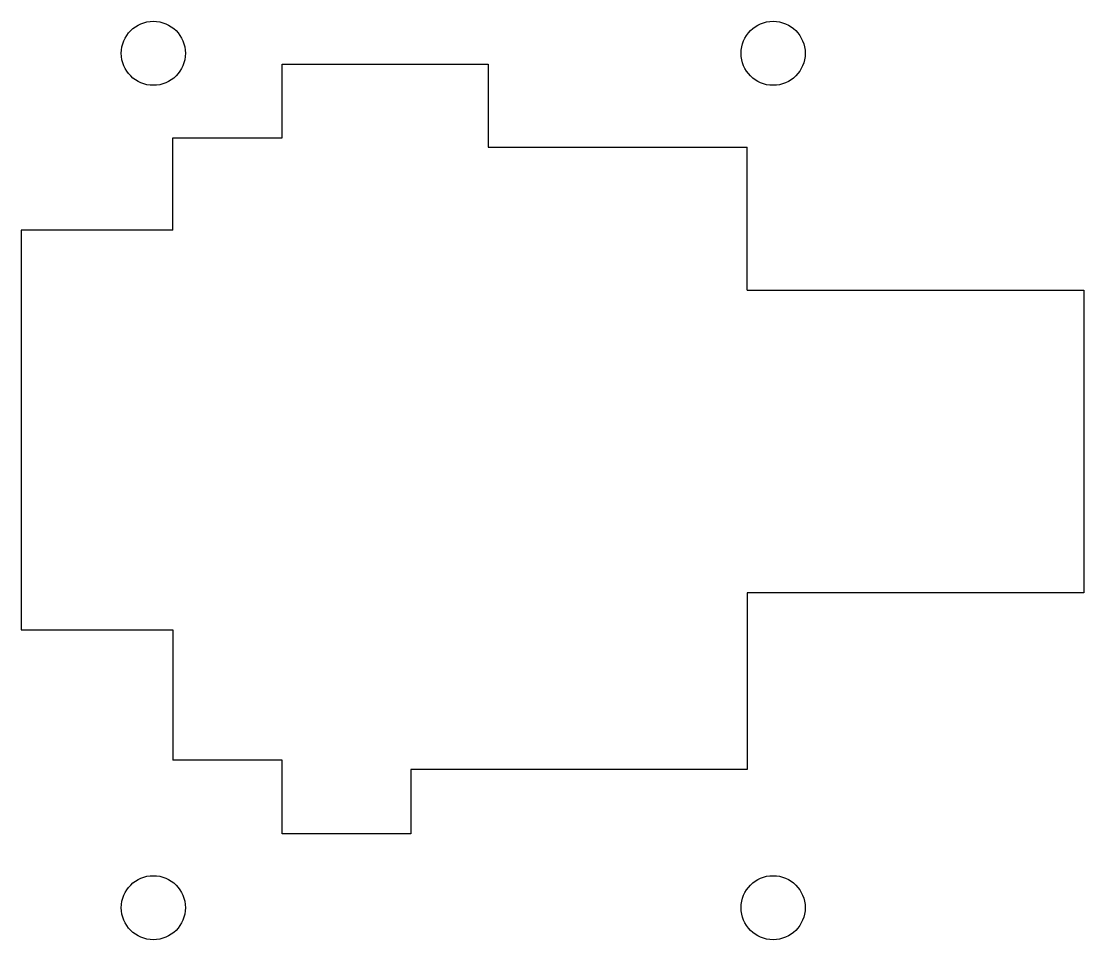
# Model space of a CAD drawing. Header units: millimetres. Extents: x -26.3 to 36.9, y -27.3 to 27.3.
import ezdxf

# ---------------------------------------------------------------- set-up
doc = ezdxf.new("R2010")
doc.units = ezdxf.units.MM
doc.layers.get('0').update_dxf_attribs({"linetype": 'CONTINUOUS'})

msp = doc.modelspace()

# ---------------------------------------------------------------- linework, layer by layer
for p, q in [((-10.765, 20.375), (-10.765, 24.75)), ((-10.765, 24.75), (1.485, 24.75)), ((1.485, 24.75), (1.485, 19.814)), ((-17.265, 20.375), (-10.765, 20.375)), ((-17.265, 16.501), (-17.265, 20.375)), ((1.485, 19.814), (16.874, 19.814)), ((16.874, 11.314), (16.874, 19.814)), ((-17.265, 14.875), (-17.265, 16.501)), ((-17.265, 14.875), (-26.265, 14.875)), ((-26.265, 14.875), (-26.265, -8.875)), ((16.874, 11.314), (36.874, 11.314)), ((36.874, 11.314), (36.874, -6.686)), ((36.874, -6.686), (16.874, -6.686)), ((16.874, -6.686), (16.874, -17.186)), ((-26.265, -8.875), (-17.265, -8.875)), ((-17.265, -8.875), (-17.265, -16.625)), ((-10.765, -16.625), (-17.265, -16.625)), ((-10.765, -21), (-10.765, -16.625)), ((-3.115, -17.186), (-3.115, -21)), ((16.874, -17.186), (-3.115, -17.186)), ((-3.115, -21), (-10.765, -21))]:
    msp.add_line(p, q)
for centre in [(-18.415, 25.4), (18.415, 25.4), (-18.415, -25.4), (18.415, -25.4)]:
    msp.add_circle(centre, 1.905)

doc.saveas('drawing.dxf')
